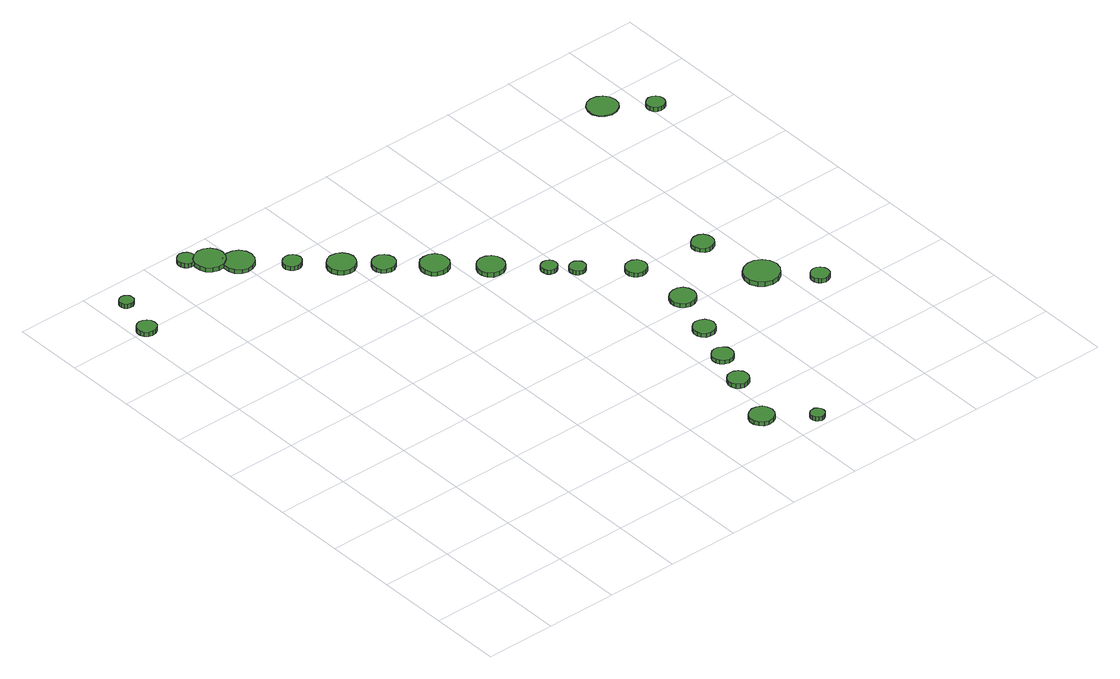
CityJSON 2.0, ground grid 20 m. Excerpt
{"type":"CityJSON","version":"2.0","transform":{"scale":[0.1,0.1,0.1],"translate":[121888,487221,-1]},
"CityObjects":{
"tree1":{"type":"SolitaryVegetationObject","attributes":{"function":"something"},"geometry":[{"type":"MultiSurface","lod":"1","boundaries":[[[0,1,2,3,4,5,6,7,8,9,10,11,12,13,14]],[[15,16,17,18,19,20,21,22,23,24,25,26,27,28,29]],[[0,29,28,1]],[[1,28,27,2]],[[2,27,26,3]],[[3,26,25,4]],[[4,25,24,5]],[[5,24,23,6]],[[6,23,22,7]],[[7,22,21,8]],[[8,21,20,9]],[[9,20,19,10]],[[10,19,18,11]],[[11,18,17,12]],[[12,17,16,13]],[[13,16,15,14]],[[14,15,29,0]]]}]},
"tree2":{"type":"SolitaryVegetationObject","attributes":{"function":"something"},"geometry":[{"type":"MultiSurface","lod":"1","boundaries":[[[30,31,32,33,34,35,36,37,38,39,40,41,42,43,44]],[[45,46,47,48,49,50,51,52,53,54,55,56,57,58,59]],[[30,59,58,31]],[[31,58,57,32]],[[32,57,56,33]],[[33,56,55,34]],[[34,55,54,35]],[[35,54,53,36]],[[36,53,52,37]],[[37,52,51,38]],[[38,51,50,39]],[[39,50,49,40]],[[40,49,48,41]],[[41,48,47,42]],[[42,47,46,43]],[[43,46,45,44]],[[44,45,59,30]]]}]},
"tree3":{"type":"SolitaryVegetationObject","attributes":{"function":"something"},"geometry":[{"type":"MultiSurface","lod":"1","boundaries":[[[60,61,62,63,64,65,66,67,68,69,70,71,72,73,74]],[[75,76,77,78,79,80,81,82,83,84,85,86,87,88,89]],[[60,89,88,61]],[[61,88,87,62]],[[62,87,86,63]],[[63,86,85,64]],[[64,85,84,65]],[[65,84,83,66]],[[66,83,82,67]],[[67,82,81,68]],[[68,81,80,69]],[[69,80,79,70]],[[70,79,78,71]],[[71,78,77,72]],[[72,77,76,73]],[[73,76,75,74]],[[74,75,89,60]]]}]},
"tree4":{"type":"SolitaryVegetationObject","attributes":{"function":"something"},"geometry":[{"type":"MultiSurface","lod":"1","boundaries":[[[90,91,92,93,94,95,96,97,98,99,100,101,102,103,104]],[[105,106,107,108,109,110,111,112,113,114,115,116,117,118,119]],[[90,119,118,91]],[[91,118,117,92]],[[92,117,116,93]],[[93,116,115,94]],[[94,115,114,95]],[[95,114,113,96]],[[96,113,112,97]],[[97,112,111,98]],[[98,111,110,99]],[[99,110,109,100]],[[100,109,108,101]],[[101,108,107,102]],[[102,107,106,103]],[[103,106,105,104]],[[104,105,119,90]]]}]},
"tree5":{"type":"SolitaryVegetationObject","attributes":{"function":"something"},"geometry":[{"type":"MultiSurface","lod":"1","boundaries":[[[120,121,122,123,124,125,126,127,128,129,130,131,132,133,134]],[[135,136,137,138,139,140,141,142,143,144,145,146,147,148,149]],[[120,149,148,121]],[[121,148,147,122]],[[122,147,146,123]],[[123,146,145,124]],[[124,145,144,125]],[[125,144,143,126]],[[126,143,142,127]],[[127,142,141,128]],[[128,141,140,129]],[[129,140,139,130]],[[130,139,138,131]],[[131,138,137,132]],[[132,137,136,133]],[[133,136,135,134]],[[134,135,149,120]]]}]},
"tree6":{"type":"SolitaryVegetationObject","attributes":{"function":"something"},"geometry":[{"type":"MultiSurface","lod":"1","boundaries":[[[150,151,152,153,154,155,156,157,158,159,160,161,162,163,164]],[[165,166,167,168,169,170,171,172,173,174,175,176,177,178,179]],[[150,179,178,151]],[[151,178,177,152]],[[152,177,176,153]],[[153,176,175,154]],[[154,175,174,155]],[[155,174,173,156]],[[156,173,172,157]],[[157,172,171,158]],[[158,171,170,159]],[[159,170,169,160]],[[160,169,168,161]],[[161,168,167,162]],[[162,167,166,163]],[[163,166,165,164]],[[164,165,179,150]]]}]},
"tree7":{"type":"SolitaryVegetationObject","attributes":{"function":"something"},"geometry":[{"type":"MultiSurface","lod":"1","boundaries":[[[180,181,182,183,184,185,186,187,188,189,190,191,192,193,194]],[[195,196,197,198,199,200,201,202,203,204,205,206,207,208,209]],[[180,209,208,181]],[[181,208,207,182]],[[182,207,206,183]],[[183,206,205,184]],[[184,205,204,185]],[[185,204,203,186]],[[186,203,202,187]],[[187,202,201,188]],[[188,201,200,189]],[[189,200,199,190]],[[190,199,198,191]],[[191,198,197,192]],[[192,197,196,193]],[[193,196,195,194]],[[194,195,209,180]]]}]},
"tree8":{"type":"SolitaryVegetationObject","attributes":{"function":"something"},"geometry":[{"type":"MultiSurface","lod":"1","boundaries":[[[210,211,212,213,214,215,216,217,218,219,220,221,222,223,224]],[[225,226,227,228,229,230,231,232,233,234,235,236,237,238,239]],[[210,239,238,211]],[[211,238,237,212]],[[212,237,236,213]],[[213,236,235,214]],[[214,235,234,215]],[[215,234,233,216]],[[216,233,232,217]],[[217,232,231,218]],[[218,231,230,219]],[[219,230,229,220]],[[220,229,228,221]],[[221,228,227,222]],[[222,227,226,223]],[[223,226,225,224]],[[224,225,239,210]]]}]},
"tree9":{"type":"SolitaryVegetationObject","attributes":{"function":"something"},"geometry":[{"type":"MultiSurface","lod":"1","boundaries":[[[240,241,242,243,244,245,246,247,248,249,250,251,252,253,254]],[[255,256,257,258,259,260,261,262,263,264,265,266,267,268,269]],[[240,269,268,241]],[[241,268,267,242]],[[242,267,266,243]],[[243,266,265,244]],[[244,265,264,245]],[[245,264,263,246]],[[246,263,262,247]],[[247,262,261,248]],[[248,261,260,249]],[[249,260,259,250]],[[250,259,258,251]],[[251,258,257,252]],[[252,257,256,253]],[[253,256,255,254]],[[254,255,269,240]]]}]},
"tree10":{"type":"SolitaryVegetationObject","attributes":{"function":"something"},"geometry":[{"type":"MultiSurface","lod":"1","boundaries":[[[270,271,272,273,274,275,276,277,278,279,280,281,282,283,284]],[[285,286,287,288,289,290,291,292,293,294,295,296,297,298,299]],[[270,299,298,271]],[[271,298,297,272]],[[272,297,296,273]],[[273,296,295,274]],[[274,295,294,275]],[[275,294,293,276]],[[276,293,292,277]],[[277,292,291,278]],[[278,291,290,279]],[[279,290,289,280]],[[280,289,288,281]],[[281,288,287,282]],[[282,287,286,283]],[[283,286,285,284]],[[284,285,299,270]]]}]},
"tree11":{"type":"SolitaryVegetationObject","attributes":{"function":"something"},"geometry":[{"type":"MultiSurface","lod":"1","boundaries":[[[300,301,302,303,304,305,306,307,308,309,310,311,312,313,314]],[[315,316,317,318,319,320,321,322,323,324,325,326,327,328,329]],[[300,329,328,301]],[[301,328,327,302]],[[302,327,326,303]],[[303,326,325,304]],[[304,325,324,305]],[[305,324,323,306]],[[306,323,322,307]],[[307,322,321,308]],[[308,321,320,309]],[[309,320,319,310]],[[310,319,318,311]],[[311,318,317,312]],[[312,317,316,313]],[[313,316,315,314]],[[314,315,329,300]]]}]},
"tree12":{"type":"SolitaryVegetationObject","attributes":{"function":"something"},"geometry":[{"type":"MultiSurface","lod":"1","boundaries":[[[330,331,332,333,334,335,336,337,338,339,340,341,342,343,344]],[[345,346,347,348,349,350,351,352,353,354,355,356,357,358,359]],[[330,359,358,331]],[[331,358,357,332]],[[332,357,356,333]],[[333,356,355,334]],[[334,355,354,335]],[[335,354,353,336]],[[336,353,352,337]],[[337,352,351,338]],[[338,351,350,339]],[[339,350,349,340]],[[340,349,348,341]],[[341,348,347,342]],[[342,347,346,343]],[[343,346,345,344]],[[344,345,359,330]]]}]},
"tree13":{"type":"SolitaryVegetationObject","attributes":{"function":"something"},"geometry":[{"type":"MultiSurface","lod":"1","boundaries":[[[360,361,362,363,364,365,366,367,368,369,370,371,372,373,374]],[[375,376,377,378,379,380,381,382,383,384,385,386,387,388,389]],[[360,389,388,361]],[[361,388,387,362]],[[362,387,386,363]],[[363,386,385,364]],[[364,385,384,365]],[[365,384,383,366]],[[366,383,382,367]],[[367,382,381,368]],[[368,381,380,369]],[[369,380,379,370]],[[370,379,378,371]],[[371,378,377,372]],[[372,377,376,373]],[[373,376,375,374]],[[374,375,389,360]]]}]},
"tree14":{"type":"SolitaryVegetationObject","attributes":{"function":"something"},"geometry":[{"type":"MultiSurface","lod":"1","boundaries":[[[390,391,392,393,394,395,396,397,398,399,400,401,402,403,404]],[[405,406,407,408,409,410,411,412,413,414,415,416,417,418,419]],[[390,419,418,391]],[[391,418,417,392]],[[392,417,416,393]],[[393,416,415,394]],[[394,415,414,395]],[[395,414,413,396]],[[396,413,412,397]],[[397,412,411,398]],[[398,411,410,399]],[[399,410,409,400]],[[400,409,408,401]],[[401,408,407,402]],[[402,407,406,403]],[[403,406,405,404]],[[404,405,419,390]]]}]},
"tree15":{"type":"SolitaryVegetationObject","attributes":{"function":"something"},"geometry":[{"type":"MultiSurface","lod":"1","boundaries":[[[420,421,422,423,424,425,426,427,428,429,430,431,432,433,434]],[[435,436,437,438,439,440,441,442,443,444,445,446,447,448,449]],[[420,449,448,421]],[[421,448,447,422]],[[422,447,446,423]],[[423,446,445,424]],[[424,445,444,425]],[[425,444,443,426]],[[426,443,442,427]],[[427,442,441,428]],[[428,441,440,429]],[[429,440,439,430]],[[430,439,438,431]],[[431,438,437,432]],[[432,437,436,433]],[[433,436,435,434]],[[434,435,449,420]]]}]},
"tree16":{"type":"SolitaryVegetationObject","attributes":{"function":"something"},"geometry":[{"type":"MultiSurface","lod":"1","boundaries":[[[450,451,452,453,454,455,456,457,458,459,460,461,462,463,464]],[[465,466,467,468,469,470,471,472,473,474,475,476,477,478,479]],[[450,479,478,451]],[[451,478,477,452]],[[452,477,476,453]],[[453,476,475,454]],[[454,475,474,455]],[[455,474,473,456]],[[456,473,472,457]],[[457,472,471,458]],[[458,471,470,459]],[[459,470,469,460]],[[460,469,468,461]],[[461,468,467,462]],[[462,467,466,463]],[[463,466,465,464]],[[464,465,479,450]]]}]},
"tree17":{"type":"SolitaryVegetationObject","attributes":{"function":"something"},"geometry":[{"type":"MultiSurface","lod":"1","boundaries":[[[480,481,482,483,484,485,486,487,488,489,490,491,492,493,494]],[[495,496,497,498,499,500,501,502,503,504,505,506,507,508,509]],[[480,509,508,481]],[[481,508,507,482]],[[482,507,506,483]],[[483,506,505,484]],[[484,505,504,485]],[[485,504,503,486]],[[486,503,502,487]],[[487,502,501,488]],[[488,501,500,489]],[[489,500,499,490]],[[490,499,498,491]],[[491,498,497,492]],[[492,497,496,493]],[[493,496,495,494]],[[494,495,509,480]]]}]},
"tree18":{"type":"SolitaryVegetationObject","attributes":{"function":"something"},"geometry":[{"type":"MultiSurface","lod":"1","boundaries":[[[510,511,512,513,514,515,516,517,518,519,520,521,522,523,524]],[[525,526,527,528,529,530,531,532,533,534,535,536,537,538,539]],[[510,539,538,511]],[[511,538,537,512]],[[512,537,536,513]],[[513,536,535,514]],[[514,535,534,515]],[[515,534,533,516]],[[516,533,532,517]],[[517,532,531,518]],[[518,531,530,519]],[[519,530,529,520]],[[520,529,528,521]],[[521,528,527,522]],[[522,527,526,523]],[[523,526,525,524]],[[524,525,539,510]]]}]},
"tree19":{"type":"SolitaryVegetationObject","attributes":{"function":"something"},"geometry":[{"type":"MultiSurface","lod":"1","boundaries":[[[540,541,542,543,544,545,546,547,548,549,550,551,552,553,554]],[[555,556,557,558,559,560,561,562,563,564,565,566,567,568,569]],[[540,569,568,541]],[[541,568,567,542]],[[542,567,566,543]],[[543,566,565,544]],[[544,565,564,545]],[[545,564,563,546]],[[546,563,562,547]],[[547,562,561,548]],[[548,561,560,549]],[[549,560,559,550]],[[550,559,558,551]],[[551,558,557,552]],[[552,557,556,553]],[[553,556,555,554]],[[554,555,569,540]]]}]},
"tree20":{"type":"SolitaryVegetationObject","attributes":{"function":"something"},"geometry":[{"type":"MultiSurface","lod":"1","boundaries":[[[570,571,572,573,574,575,576,577,578,579,580,581,582,583,584]],[[585,586,587,588,589,590,591,592,593,594,595,596,597,598,599]],[[570,599,598,571]],[[571,598,597,572]],[[572,597,596,573]],[[573,596,595,574]],[[574,595,594,575]],[[575,594,593,576]],[[576,593,592,577]],[[577,592,591,578]],[[578,591,590,579]],[[579,590,589,580]],[[580,589,588,581]],[[581,588,587,582]],[[582,587,586,583]],[[583,586,585,584]],[[584,585,599,570]]]}]},
"tree21":{"type":"SolitaryVegetationObject","attributes":{"function":"something"},"geometry":[{"type":"MultiSurface","lod":"1","boundaries":[[[600,601,602,603,604,605,606,607,608,609,610,611,612,613,614]],[[615,616,617,618,619,620,621,622,623,624,625,626,627,628,629]],[[600,629,628,601]],[[601,628,627,602]],[[602,627,626,603]],[[603,626,625,604]],[[604,625,624,605]],[[605,624,623,606]],[[606,623,622,607]],[[607,622,621,608]],[[608,621,620,609]],[[609,620,619,610]],[[610,619,618,611]],[[611,618,617,612]],[[612,617,616,613]],[[613,616,615,614]],[[614,615,629,600]]]}]},
"tree22":{"type":"SolitaryVegetationObject","attributes":{"function":"something"},"geometry":[{"type":"MultiSurface","lod":"1","boundaries":[[[630,631,632,633,634,635,636,637,638,639,640,641,642,643,644]],[[645,646,647,648,649,650,651,652,653,654,655,656,657,658,659]],[[630,659,658,631]],[[631,658,657,632]],[[632,657,656,633]],[[633,656,655,634]],[[634,655,654,635]],[[635,654,653,636]],[[636,653,652,637]],[[637,652,651,638]],[[638,651,650,639]],[[639,650,649,640]],[[640,649,648,641]],[[641,648,647,642]],[[642,647,646,643]],[[643,646,645,644]],[[644,645,659,630]]]}]},
"tree23":{"type":"SolitaryVegetationObject","attributes":{"function":"something"},"geometry":[{"type":"MultiSurface","lod":"1","boundaries":[[[660,661,662,663,664,665,666,667,668,669,670,671,672,673,674]],[[675,676,677,678,679,680,681,682,683,684,685,686,687,688,689]],[[660,689,688,661]],[[661,688,687,662]],[[662,687,686,663]],[[663,686,685,664]],[[664,685,684,665]],[[665,684,683,666]],[[666,683,682,667]],[[667,682,681,668]],[[668,681,680,669]],[[669,680,679,670]],[[670,679,678,671]],[[671,678,677,672]],[[672,677,676,673]],[[673,676,675,674]],[[674,675,689,660]]]}]},
"tree24":{"type":"SolitaryVegetationObject","attributes":{"function":"something"},"geometry":[{"type":"MultiSurface","lod":"1","boundaries":[[[690,691,692,693,694,695,696,697,698,699,700,701,702,703,704]],[[705,706,707,708,709,710,711,712,713,714,715,716,717,718,719]],[[690,719,718,691]],[[691,718,717,692]],[[692,717,716,693]],[[693,716,715,694]],[[694,715,714,695]],[[695,714,713,696]],[[696,713,712,697]],[[697,712,711,698]],[[698,711,710,699]],[[699,710,709,700]],[[700,709,708,701]],[[701,708,707,702]],[[702,707,706,703]],[[703,706,705,704]],[[704,705,719,690]]]}]}
},
"vertices":[
[59,1393,30],[57,1404,30],[50,1413,30],[41,1418,30],[30,1420,30],[19,1416,30],[11,1409,30],[6,1399,30],[6,1388,30],[11,1377,30],[19,1370,30],[30,1367,30],[41,1368,30],[50,1373,30],[57,1382,30],[57,1382,17],[50,1373,17],[41,1368,17],[30,1367,17],[19,1370,17],[11,1377,17],[6,1388,17],[6,1399,17],[11,1409,17],[19,1416,17],[30,1420,17],[41,1418,17],[50,1413,17],[57,1404,17],[59,1393,17],
[85,1510,30],[84,1518,30],[79,1524,30],[72,1528,30],[64,1529,30],[56,1526,30],[50,1521,30],[47,1514,30],[47,1506,30],[50,1498,30],[56,1493,30],[64,1491,30],[72,1491,30],[79,1495,30],[84,1502,30],[84,1502,17],[79,1495,17],[72,1491,17],[64,1491,17],[56,1493,17],[50,1498,17],[47,1506,17],[47,1514,17],[50,1521,17],[56,1526,17],[64,1529,17],[72,1528,17],[79,1524,17],[84,1518,17],[85,1510,17],
[321,1549,27],[319,1559,27],[313,1567,27],[304,1572,27],[294,1574,27],[284,1570,27],[277,1564,27],[273,1554,27],[273,1544,27],[277,1535,27],[284,1528,27],[294,1525,27],[304,1526,27],[313,1531,27],[319,1539,27],[319,1539,14],[313,1531,14],[304,1526,14],[294,1525,14],[284,1528,14],[277,1535,14],[273,1544,14],[273,1554,14],[277,1564,14],[284,1570,14],[294,1574,14],[304,1572,14],[313,1567,14],[319,1559,14],[321,1549,14],
[381,1509,29],[377,1526,29],[367,1540,29],[352,1549,29],[335,1551,29],[318,1545,29],[305,1534,29],[298,1518,29],[298,1500,29],[305,1484,29],[318,1473,29],[335,1467,29],[352,1469,29],[367,1478,29],[377,1492,29],[377,1492,16],[367,1478,16],[352,1469,16],[335,1467,16],[318,1473,16],[305,1484,16],[298,1500,16],[298,1518,16],[305,1534,16],[318,1545,16],[335,1551,16],[352,1549,16],[367,1540,16],[377,1526,16],[381,1509,16],
[432,1457,27],[429,1474,27],[418,1489,27],[403,1497,27],[386,1499,27],[370,1494,27],[357,1482,27],[350,1466,27],[350,1449,27],[357,1433,27],[370,1421,27],[386,1416,27],[403,1418,27],[418,1426,27],[429,1440,27],[429,1440,15],[418,1426,15],[403,1418,15],[386,1416,15],[370,1421,15],[357,1433,15],[350,1449,15],[350,1466,15],[357,1482,15],[370,1494,15],[386,1499,15],[403,1497,15],[418,1489,15],[429,1474,15],[432,1457,15],
[517,1369,27],[515,1379,27],[508,1388,27],[499,1393,27],[489,1394,27],[479,1391,27],[471,1384,27],[466,1374,27],[466,1364,27],[471,1354,27],[479,1347,27],[489,1343,27],[499,1345,27],[508,1350,27],[515,1358,27],[515,1358,14],[508,1350,14],[499,1345,14],[489,1343,14],[479,1347,14],[471,1354,14],[466,1364,14],[466,1374,14],[471,1384,14],[479,1391,14],[489,1394,14],[499,1393,14],[508,1388,14],[515,1379,14],[517,1369,14],
[619,1284,28],[615,1299,28],[606,1312,28],[592,1320,28],[576,1322,28],[561,1317,28],[549,1306,28],[542,1292,28],[542,1276,28],[549,1261,28],[561,1250,28],[576,1245,28],[592,1247,28],[606,1255,28],[615,1268,28],[615,1268,15],[606,1255,15],[592,1247,15],[576,1245,15],[561,1250,15],[549,1261,15],[542,1276,15],[542,1292,15],[549,1306,15],[561,1317,15],[576,1322,15],[592,1320,15],[606,1312,15],[615,1299,15],[619,1284,15],
[995,112,30],[992,126,30],[984,137,30],[971,144,30],[957,145,30],[944,141,30],[934,132,30],[928,119,30],[928,105,30],[934,92,30],[944,83,30],[957,78,30],[971,80,30],[984,87,30],[992,98,30],[992,98,18],[984,87,18],[971,80,18],[957,78,18],[944,83,18],[934,92,18],[928,105,18],[928,119,18],[934,132,18],[944,141,18],[957,145,18],[971,144,18],[984,137,18],[992,126,18],[995,112,18],
[694,1216,26],[691,1229,26],[683,1240,26],[672,1247,26],[659,1248,26],[646,1244,26],[636,1235,26],[631,1223,26],[631,1210,26],[636,1198,26],[646,1189,26],[659,1185,26],[672,1186,26],[683,1193,26],[691,1203,26],[691,1203,14],[683,1193,14],[672,1186,14],[659,1185,14],[646,1189,14],[636,1198,14],[631,1210,14],[631,1223,14],[636,1235,14],[646,1244,14],[659,1248,14],[672,1247,14],[683,1240,14],[691,1229,14],[694,1216,14],
[1094,29,27],[1092,37,27],[1087,43,27],[1080,48,27],[1072,48,27],[1064,46,27],[1058,40,27],[1055,33,27],[1055,25,27],[1058,17,27],[1064,12,27],[1072,9,27],[1080,10,27],[1087,14,27],[1092,21,27],[1092,21,15],[1087,14,15],[1080,10,15],[1072,9,15],[1064,12,15],[1058,17,15],[1055,25,15],[1055,33,15],[1058,40,15],[1064,46,15],[1072,48,15],[1080,48,15],[1087,43,15],[1092,37,15],[1094,29,15],
[794,1130,27],[791,1146,27],[781,1159,27],[767,1167,27],[751,1168,27],[736,1164,27],[724,1153,27],[718,1138,27],[718,1122,27],[724,1107,27],[736,1097,27],[751,1092,27],[767,1093,27],[781,1101,27],[791,1114,27],[791,1114,14],[781,1101,14],[767,1093,14],[751,1092,14],[736,1097,14],[724,1107,14],[718,1122,14],[718,1138,14],[724,1153,14],[736,1164,14],[751,1168,14],[767,1167,14],[781,1159,14],[791,1146,14],[794,1130,14],
[1045,267,30],[1043,279,30],[1036,289,30],[1025,295,30],[1013,296,30],[1002,292,30],[993,284,30],[988,273,30],[988,261,30],[993,250,30],[1002,242,30],[1013,238,30],[1025,240,30],[1036,246,30],[1043,255,30],[1043,255,17],[1036,246,17],[1025,240,17],[1013,238,17],[1002,242,17],[993,250,17],[988,261,17],[988,273,17],[993,284,17],[1002,292,17],[1013,296,17],[1025,295,17],[1036,289,17],[1043,279,17],[1045,267,17],
[896,1035,26],[893,1050,26],[884,1063,26],[870,1070,26],[855,1072,26],[840,1067,26],[829,1057,26],[822,1043,26],[822,1027,26],[829,1013,26],[840,1002,26],[855,998,26],[870,999,26],[884,1007,26],[893,1020,26],[893,1020,13],[884,1007,13],[870,999,13],[855,998,13],[840,1002,13],[829,1013,13],[822,1027,13],[822,1043,13],[829,1057,13],[840,1067,13],[855,1072,13],[870,1070,13],[884,1063,13],[893,1050,13],[896,1035,13],
[1087,376,23],[1085,388,23],[1077,397,23],[1067,403,23],[1055,405,23],[1044,401,23],[1035,393,23],[1030,382,23],[1030,370,23],[1035,359,23],[1044,351,23],[1055,347,23],[1067,348,23],[1077,354,23],[1085,364,23],[1085,364,11],[1077,354,11],[1067,348,11],[1055,347,11],[1044,351,11],[1035,359,11],[1030,370,11],[1030,382,11],[1035,393,11],[1044,401,11],[1055,405,11],[1067,403,11],[1077,397,11],[1085,388,11],[1087,376,11],
[1129,494,22],[1126,506,22],[1119,516,22],[1108,522,22],[1095,524,22],[1083,520,22],[1074,511,22],[1069,500,22],[1069,487,22],[1074,476,22],[1083,468,22],[1095,464,22],[1108,465,22],[1119,471,22],[1126,481,22],[1126,481,10],[1119,471,10],[1108,465,10],[1095,464,10],[1083,468,10],[1074,476,10],[1069,487,10],[1069,500,10],[1074,511,10],[1083,520,10],[1095,524,10],[1108,522,10],[1119,516,10],[1126,506,10],[1129,494,10],
[989,937,26],[987,946,26],[982,954,26],[974,958,26],[965,959,26],[956,956,26],[949,950,26],[946,942,26],[946,933,26],[949,924,26],[956,918,26],[965,915,26],[974,916,26],[982,921,26],[987,928,26],[987,928,14],[982,921,14],[974,916,14],[965,915,14],[956,918,14],[949,924,14],[946,933,14],[946,942,14],[949,950,14],[956,956,14],[965,959,14],[974,958,14],[982,954,14],[987,946,14],[989,937,14],
[1041,888,26],[1040,897,26],[1034,904,26],[1026,909,26],[1017,910,26],[1008,907,26],[1001,901,26],[998,893,26],[998,883,26],[1001,875,26],[1008,869,26],[1017,866,26],[1026,867,26],[1034,872,26],[1040,879,26],[1040,879,14],[1034,872,14],[1026,867,14],[1017,866,14],[1008,869,14],[1001,875,14],[998,883,14],[998,893,14],[1001,901,14],[1008,907,14],[1017,910,14],[1026,909,14],[1034,904,14],[1040,897,14],[1041,888,14],
[1173,622,26],[1170,637,26],[1162,649,26],[1149,656,26],[1134,657,26],[1121,653,26],[1110,643,26],[1104,630,26],[1104,615,26],[1110,602,26],[1121,592,26],[1134,587,26],[1149,589,26],[1162,596,26],[1170,608,26],[1170,608,14],[1162,596,14],[1149,589,14],[1134,587,14],[1121,592,14],[1110,602,14],[1104,615,14],[1104,630,14],[1110,643,14],[1121,653,14],[1134,657,14],[1149,656,14],[1162,649,14],[1170,637,14],[1173,622,14],
[1157,791,27],[1155,802,27],[1148,812,27],[1137,818,27],[1125,819,27],[1114,816,27],[1105,808,27],[1100,797,27],[1100,784,27],[1105,773,27],[1114,765,27],[1125,762,27],[1137,763,27],[1148,769,27],[1155,779,27],[1155,779,15],[1148,769,15],[1137,763,15],[1125,762,15],[1114,765,15],[1105,773,15],[1100,784,15],[1100,797,15],[1105,808,15],[1114,816,15],[1125,819,15],[1137,818,15],[1148,812,15],[1155,802,15],[1157,791,15],
[1404,572,27],[1399,592,27],[1387,608,27],[1370,618,27],[1350,620,27],[1331,614,27],[1316,601,27],[1307,582,27],[1307,562,27],[1316,543,27],[1331,530,27],[1350,524,27],[1370,526,27],[1387,536,27],[1399,552,27],[1399,552,14],[1387,536,14],[1370,526,14],[1350,524,14],[1331,530,14],[1316,543,14],[1307,562,14],[1307,582,14],[1316,601,14],[1331,614,14],[1350,620,14],[1370,618,14],[1387,608,14],[1399,592,14],[1404,572,14],
[1351,760,29],[1349,772,29],[1342,783,29],[1331,789,29],[1318,790,29],[1307,786,29],[1297,778,29],[1292,767,29],[1292,754,29],[1297,743,29],[1307,734,29],[1318,730,29],[1331,732,29],[1342,738,29],[1349,748,29],[1349,748,17],[1342,738,17],[1331,732,17],[1318,730,17],[1307,734,17],[1297,743,17],[1292,754,17],[1292,767,17],[1297,778,17],[1307,786,17],[1318,790,17],[1331,789,17],[1342,783,17],[1349,772,17],[1351,760,17],
[1491,477,21],[1489,487,21],[1483,496,21],[1474,501,21],[1463,502,21],[1453,499,21],[1446,492,21],[1441,482,21],[1441,471,21],[1446,462,21],[1453,455,21],[1463,451,21],[1474,453,21],[1483,458,21],[1489,466,21],[1489,466,8],[1483,458,8],[1474,453,8],[1463,451,8],[1453,455,8],[1446,462,8],[1441,471,8],[1441,482,8],[1446,492,8],[1453,499,8],[1463,502,8],[1474,501,8],[1483,496,8],[1489,487,8],[1491,477,8],
[1558,1373,12],[1555,1390,12],[1544,1404,12],[1529,1413,12],[1512,1415,12],[1495,1410,12],[1482,1398,12],[1475,1382,12],[1475,1364,12],[1482,1348,12],[1495,1337,12],[1512,1331,12],[1529,1333,12],[1544,1342,12],[1555,1356,12],[1555,1356,9],[1544,1342,9],[1529,1333,9],[1512,1331,9],[1495,1337,9],[1482,1348,9],[1475,1364,9],[1475,1382,9],[1482,1398,9],[1495,1410,9],[1512,1415,9],[1529,1413,9],[1544,1404,9],[1555,1390,9],[1558,1373,9],
[1640,1285,27],[1638,1295,27],[1632,1303,27],[1623,1308,27],[1612,1310,27],[1603,1306,27],[1595,1299,27],[1591,1290,27],[1591,1279,27],[1595,1270,27],[1603,1263,27],[1612,1260,27],[1623,1261,27],[1632,1266,27],[1638,1274,27],[1638,1274,15],[1632,1266,15],[1623,1261,15],[1612,1260,15],[1603,1263,15],[1595,1270,15],[1591,1279,15],[1591,1290,15],[1595,1299,15],[1603,1306,15],[1612,1310,15],[1623,1308,15],[1632,1303,15],[1638,1295,15],[1640,1285,15]
]}
